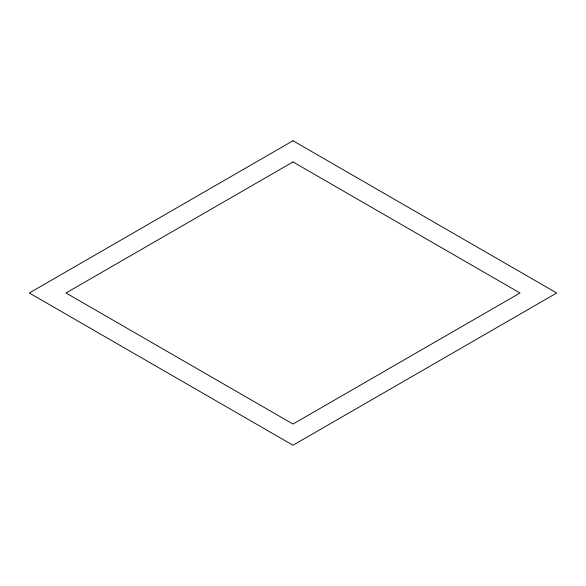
<?xml version="1.0" encoding="UTF-8"?>
<svg xmlns="http://www.w3.org/2000/svg" width="586" height="586" viewBox="0 0 586 586"><rect width="100%" height="100%" fill="white"/><g stroke="black" fill="none" stroke-linecap="round" stroke-linejoin="round"><path stroke-width="0.88" d="M293 140.757L29.3 293L293 445.243L556.7 293L293 140.757M293 161.948L66.006 293L293 424.052L519.994 293L293 161.948"/></g></svg>
